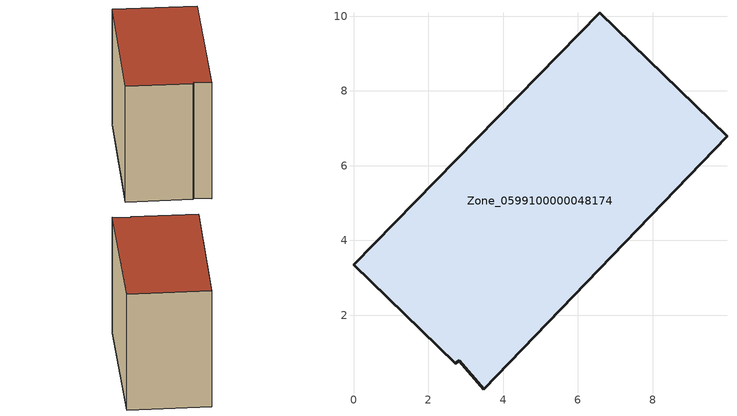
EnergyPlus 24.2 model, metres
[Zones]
Zone_0599100000048174
 floor ground (C_G): 2.83,0.79 2.72,0.72 0,3.35 6.58,10.09 9.99,6.79 3.48,0.02 z0
 wall outside (C_F): 9.99,6.79 6.58,10.09 0,3.35 2.72,0.72 2.83,0.79 3.48,0.02 9.99,6.79 z0:7.25
 roof outside (C_R): 2.83,0.79 3.48,0.02 9.99,6.79 6.58,10.09 0,3.35 2.72,0.72 z7.25
[BUILDING]
Pand.0599100000048174: North Axis=0; Terrain=City; Loads Convergence Tolerance Value=0.04; Temperature Convergence Tolerance Value=0.4; Solar Distribution=FullExterior; Maximum Number of Warmup Days=25; Minimum Number of Warmup Days=1
[Site:Location]
Rotterdam.The.Hague.AP_ZH_NLD Design_Conditions: Latitude=51.96; Longitude=4.45; Time Zone=1; Elevation=-4.5
[SITE:GROUNDTEMPERATURE:BUILDINGSURFACE]
18, 18, 18, 18, 18, 18, 18, 18, 18, 18, 18, 18
[MATERIAL] Thermal Absorptance=0.9; Solar Absorptance=0.7; Visible Absorptance=0.7
Name | Roughness | Thickness | Conductivity | Density | Specific Heat
G.TC.1946 | MediumSmooth | 0.15 | 1 | 540 | 1210
F.TC.1946 | Rough | 0.3 | 0.857143 | 1920 | 840
R.TC.1946 | MediumRough | 0.2 | 0.909091 | 1500 | 1000
[CONSTRUCTION]
C_G: G.TC.1946
C_F: F.TC.1946
C_R: R.TC.1946
[ZONE]
Zone_0599100000048174: Type=1; Multiplier=1; Ceiling Height=Autocalculate; Volume=Autocalculate; Floor Area=autocalculate; Part of Total Floor Area=Yes
[ZONEINFILTRATION:DESIGNFLOWRATE]
Infil_Zone_0599100000048174: Zone or ZoneList or Space or SpaceList=Zone_0599100000048174; Schedule=AlwaysOn; Design Flow Rate Calculation Method=Flow/Area; Flow Rate per Floor Area=0.003; Constant Term Coefficient=1; Temperature Term Coefficient=0; Velocity Term Coefficient=0; Velocity Squared Term Coefficient=0
[HVACTEMPLATE:ZONE:IDEALLOADSAIRSYSTEM]
Zone_0599100000048174: Maximum Heating Supply Air Temperature=50; Minimum Cooling Supply Air Temperature=13; Maximum Heating Supply Air Humidity Ratio=0.0156; Minimum Cooling Supply Air Humidity Ratio=0.0077; Heating Limit=NoLimit; Cooling Limit=NoLimit; Dehumidification Control Type=ConstantSensibleHeatRatio; Cooling Sensible Heat Ratio=0.7; Dehumidification Setpoint=60; Humidification Control Type=None; Humidification Setpoint=30; Outdoor Air Method=None; Outdoor Air Flow Rate per Person=0.00944; Outdoor Air Flow Rate per Zone Floor Area=0; Outdoor Air Flow Rate per Zone=0; Demand Controlled Ventilation Type=None; Outdoor Air Economizer Type=NoEconomizer; Heat Recovery Type=None; Sensible Heat Recovery Effectiveness=0.7; Latent Heat Recovery Effectiveness=0.65
[ZONECONTROL:THERMOSTAT]
ThermostatControl_Zone_0599100000048174: Zone or ZoneList=Zone_0599100000048174; Control Type Schedule=DualSetpointControlType; Control 1=Thermostat_Zone_0599100000048174; Temperature Difference Between Cutout And Setpoint=0
[THERMOSTATSETPOINT:DUALSETPOINT]
Thermostat_Zone_0599100000048174: Heating Setpoint Temperature Schedule=HeatingSetpoint_Zone_0599100000048174; Cooling Setpoint Temperature Schedule=CoolingSetpoint_Zone_0599100000048174
[SCHEDULE:COMPACT]
HeatingSetpoint_Zone_0599100000048174: Through: 12/31, For: AllDays, Until: 24:00, 21
CoolingSetpoint_Zone_0599100000048174: Through: 12/31, For: AllDays, Until: 24:00, 24
DualSetpointControlType: Through: 12/31, For: AllDays, Until: 24:00, 4
AlwaysOn: Through: 12/31, For: AllDays, Until: 24:00, 1
